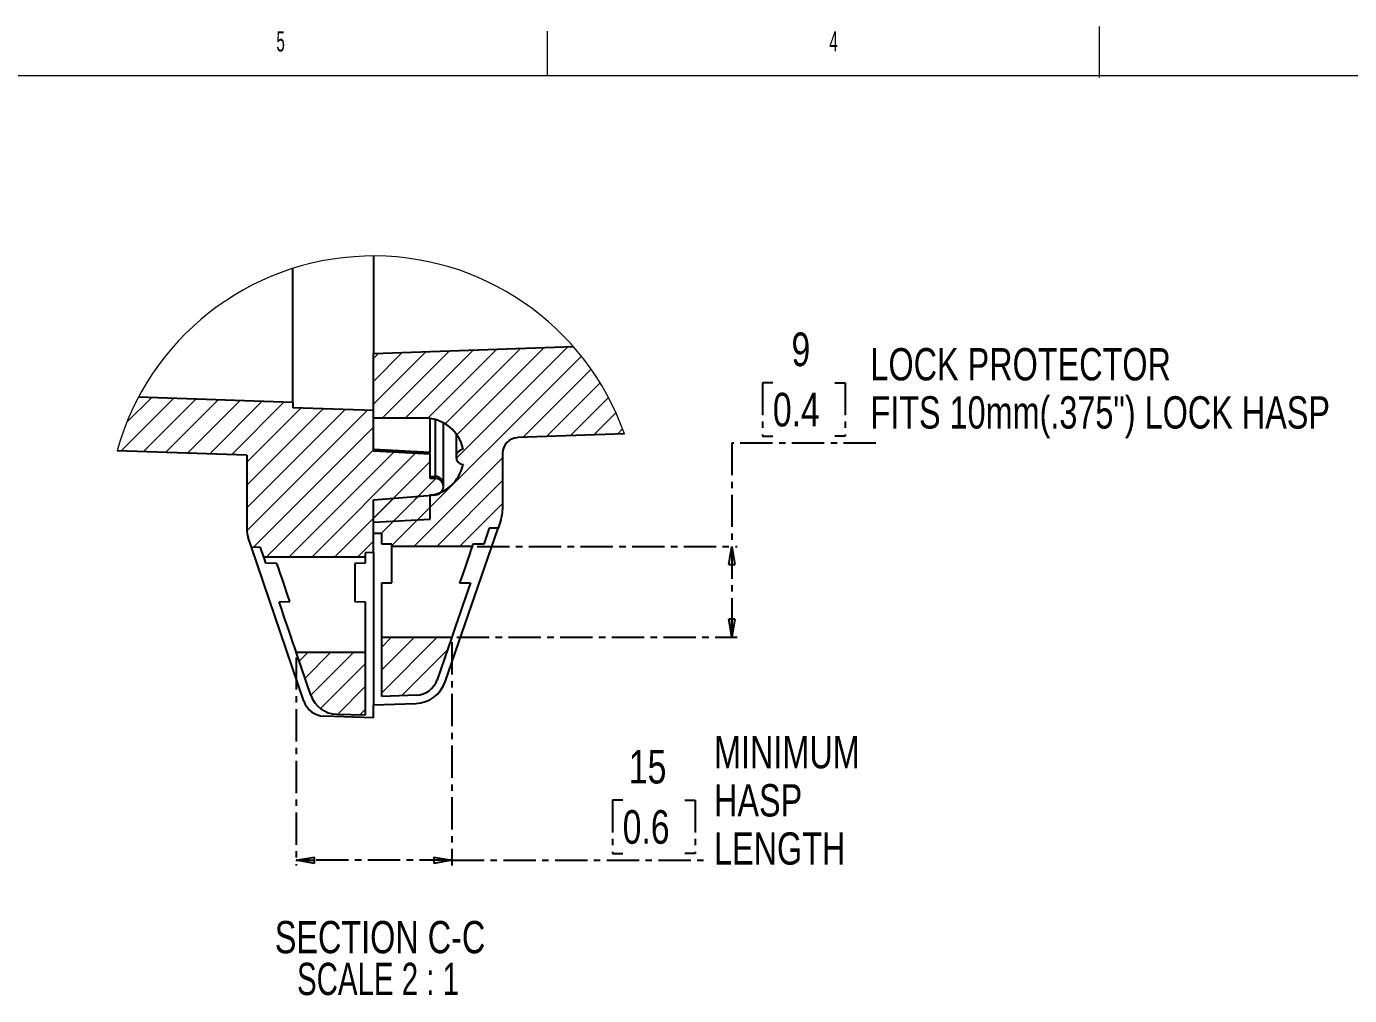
# Model space of a CAD drawing. Header units: millimetres. Extents: x 12 to 854, y 4 to 555.
# Drawn here: x 328.8 to 589, y 364.9 to 555.4 of the extents above; entities that cross this region are included whole.
import ezdxf

# ---------------------------------------------------------------- set-up
doc = ezdxf.new("R2010")
doc.units = ezdxf.units.MM
doc.linetypes.add('CENTER', pattern=[10.16, 6.35, -1.27, 1.27, -1.27])
doc.layers.add('DEFAULT_1', color=7, linetype='CENTER')
doc.layers.add('LINE', color=150, linetype='CENTER', lineweight=35)
doc.styles.add('SLDTEXTSTYLE2', font='TXT', dxfattribs={"width": 0.75})
doc.styles.add('SLDTEXTSTYLE3', font='TXT', dxfattribs={"width": 0.56})
doc.styles.add('SLDTEXTSTYLE5', font='TXT', dxfattribs={"width": 0.681818})
doc.dimstyles.new('SLDDIMSTYLE4', dxfattribs={"dimtxt": 6.614583, "dimasz": 3.556, "dimexe": 0, "dimexo": 0.0625, "dimgap": 1.653646, "dimtad": 0, "dimtih": 1, "dimtoh": 1, "dimdec": 0, "dimlfac": 0.5, "dimrnd": 1e-09, "dimzin": 12, "dimdsep": 46, "dimtxsty": 'SLDTEXTSTYLE2', "dimblk1": 'CLOSED', "dimblk2": 'CLOSED', "dimsah": 1, "dimcen": 0.09, "dimadec": 0, "dimazin": 3, "dimtfac": 1, "dimtdec": 0, "dimtofl": 0, "dimtmove": 0, "dimatfit": 3, "dimldrblk": 'CLOSED', "dimfxl": 1, "dimfrac": 2, "dimtolj": 1, "dimtzin": 12, "dimarcsym": 0})
doc.dimstyles.new('SLDDIMSTYLE5', dxfattribs={"dimtxt": 6.614583, "dimasz": 3.556, "dimexe": 0, "dimexo": 0.0625, "dimgap": 1.653646, "dimtad": 1, "dimdec": 0, "dimlfac": 0.5, "dimrnd": 1e-09, "dimzin": 12, "dimdsep": 46, "dimtxsty": 'SLDTEXTSTYLE2', "dimblk1": 'CLOSED', "dimblk2": 'CLOSED', "dimsah": 1, "dimcen": 0.09, "dimadec": 0, "dimazin": 3, "dimtfac": 1, "dimtdec": 0, "dimtofl": 0, "dimtmove": 0, "dimatfit": 3, "dimldrblk": 'CLOSED', "dimfxl": 1, "dimfrac": 2, "dimtolj": 1, "dimtzin": 12, "dimarcsym": 0})

# ---------------------------------------------------------------- blocks, each defined once
blk = doc.blocks.new('SW_HATCH_0')
at = {"color": 0, "linetype": 'Continuous', "lineweight": 18}
for p, q in [((48.54, 3.63), (58.85, 13.95)), ((48.54, 8.12), (54.2, 13.79)), ((48.54, 12.61), (49.54, 13.62)), ((50.28, 0.89), (63.5, 14.11)), ((52.19, -24.14), (89.43, 13.09)), ((54.77, 0.89), (68.15, 14.27)), ((59.24, 0.87), (72.81, 14.44)), ((62.65, -0.22), (77.46, 14.6)), ((64.82, -7.02), (86.76, 14.92)), ((64.96, -2.39), (82.11, 14.76)), ((77.91, -2.91), (91.35, 10.53)), ((82.56, -2.75), (93.13, 7.82)), ((-1.07, -5.56), (9.24, 4.75)), ((0, 0), (4.91, 4.91)), ((3.27, -5.71), (13.58, 4.6)), ((7.61, -5.86), (17.92, 4.45)), ((11.95, -6.01), (22.26, 4.3)), ((16.28, -6.17), (26.6, 4.15)), ((20.62, -6.32), (30.94, 4)), ((23.64, -7.79), (34.29, 2.86)), ((23.64, -12.28), (38.63, 2.71)), ((87.22, -2.59), (94.76, 4.96)), ((23.64, -16.77), (42.97, 2.56)), ((23.65, -21.25), (47.31, 2.4)), ((91.87, -2.42), (96.24, 1.95)), ((24.93, -24.46), (48.54, -0.86)), ((96.52, -2.26), (97.55, -1.23)), ((27.44, -26.44), (48.54, -5.35)), ((31.93, -26.44), (52.57, -5.8)), ((36.42, -26.44), (56.84, -6.02)), ((40.91, -26.44), (59.71, -7.64)), ((56.49, -24.33), (73.94, -6.89)), ((52.49, -19.35), (60.84, -11)), ((60.98, -24.33), (73.94, -11.38)), ((48.54, -18.82), (52.47, -14.88)), ((50.03, -21.81), (57.36, -14.49)), ((57.23, -19.11), (59.71, -16.62)), ((65.47, -24.33), (73.94, -15.87)), ((45.4, -26.44), (48.54, -23.31)), ((50.16, -44.13), (52.12, -42.17)), ((50.16, -48.62), (56.61, -42.17)), ((50.16, -53.11), (61.1, -42.17)), ((33.95, -46.87), (35.69, -45.14)), ((35.09, -50.22), (40.18, -45.14)), ((36.24, -53.57), (44.67, -45.14)), ((54.08, -53.68), (63.09, -44.67)), ((38.11, -56.18), (46.91, -47.38)), ((41.44, -57.34), (46.91, -51.87)), ((59.77, -52.48), (60.21, -52.05)), ((45.78, -57.49), (46.91, -56.36))]:
    blk.add_line(p, q, dxfattribs=at)
blk = doc.blocks.new('_Closed')
at = {"color": 0, "linetype": 'ByBlock', "lineweight": -2}
for p, q in [((-1, 0.166667), (0, 0)), ((-1, 0.166667), (-1, -0.166667)), ((0, 0), (-1, -0.166667)), ((0, 0), (-1, 0))]:
    blk.add_line(p, q, dxfattribs=at)
blk = doc.blocks.new('_D_9')
at = {"layer": 'DEFAULT_1'}
for p, q in [((475.56, 485.37), (473.55, 485.37)), ((473.55, 485.37), (473.55, 474.86)), ((487.77, 485.37), (489.79, 485.37)), ((489.79, 485.37), (489.79, 474.86)), ((473.55, 474.86), (475.56, 474.86)), ((489.79, 474.86), (487.77, 474.86)), ((495.82, 473.52), (467.51, 473.52)), ((467.51, 473.52), (467.51, 453.19)), ((417.4, 453.19), (468.51, 453.19)), ((467.51, 453.19), (467.51, 435.35)), ((413.41, 435.35), (468.51, 435.35))]:
    blk.add_line(p, q, dxfattribs=at)
at = {"layer": 'DEFAULT_1', "xscale": 3.556, "yscale": 3.556}
for p, rotation in [((467.51, 453.19), 90), ((467.51, 435.35), 270)]:
    blk.add_blockref('_Closed', p, dxfattribs=dict(at, rotation=rotation))
at = {"layer": 'DEFAULT_1', "attachment_point": 1, "style": 'SLDTEXTSTYLE2'}
for s, insert, char_height in [('9', (479.22, 495.24), 6.61), ('0.4', (475.56, 483.39), 6.615)]:
    blk.add_mtext(s, dxfattribs=dict(at, insert=insert, char_height=char_height))
blk = doc.blocks.new('_D_10')
at = {"layer": 'DEFAULT_1'}
for p, q in [((412.41, 434.35), (412.41, 390.48)), ((381.82, 431.38), (381.82, 390.48)), ((446.02, 403.33), (444.01, 403.33)), ((444.01, 403.33), (444.01, 392.82)), ((458.24, 403.33), (460.25, 403.33)), ((460.25, 403.33), (460.25, 392.82)), ((412.41, 391.48), (381.82, 391.48)), ((412.41, 391.48), (462.26, 391.48)), ((444.01, 392.82), (446.02, 392.82)), ((460.25, 392.82), (458.24, 392.82))]:
    blk.add_line(p, q, dxfattribs=at)
at = {"layer": 'DEFAULT_1', "xscale": 3.556, "yscale": 3.556, "rotation": 180}
blk.add_blockref('_Closed', (381.82, 391.48), dxfattribs=at)
at = {"layer": 'DEFAULT_1', "xscale": 3.556, "yscale": 3.556}
blk.add_blockref('_Closed', (412.41, 391.48), dxfattribs=at)
at = {"layer": 'DEFAULT_1', "char_height": 6.615, "attachment_point": 1, "style": 'SLDTEXTSTYLE2'}
for s, insert in [('15', (447.24, 413.2)), ('0.6', (446.02, 401.35))]:
    blk.add_mtext(s, dxfattribs=dict(at, insert=insert))
blk = doc.blocks.new('SW_NOTE_0_4')
at = {"layer": 'LINE', "color": 0, "char_height": 6.35, "attachment_point": 2}
for s, insert, style in [('SECTION C-C', (26.69, 8.19), 'SLDTEXTSTYLE2'), ('SCALE 2 : 1', (26.29, -0.03), 'SLDTEXTSTYLE5')]:
    blk.add_mtext(s, dxfattribs=dict(at, insert=insert, style=style))
blk = doc.blocks.new('SW_NOTE_0_5')
at = {"layer": 'DEFAULT_1', "color": 0, "char_height": 6.35, "attachment_point": 1, "style": 'SLDTEXTSTYLE2'}
for s, insert in [('MINIMUM', (0, 8.19)), ('HASP', (0, -1.28)), ('LENGTH', (0, -10.75))]:
    blk.add_mtext(s, dxfattribs=dict(at, insert=insert))
blk = doc.blocks.new('SW_NOTE_0_6')
at = {"layer": 'DEFAULT_1', "color": 0, "char_height": 6.35, "attachment_point": 1, "style": 'SLDTEXTSTYLE2'}
for s, insert in [('LOCK PROTECTOR', (0, 8.19)), ('FITS 10mm(.375") LOCK HASP', (0, -1.28))]:
    blk.add_mtext(s, dxfattribs=dict(at, insert=insert))

msp = doc.modelspace()

# ---------------------------------------------------------------- linework, layer by layer
at = {"color": 7, "linetype": 'Continuous', "lineweight": 18}
for p, q in [((431.24, 545.65), (431.24, 554.5)), ((539.81, 545.36), (539.81, 555.4)), ((24.14, 545.77), (841.61, 545.77))]:
    msp.add_line(p, q, dxfattribs=at)
at = {"color": 7, "linetype": 'Continuous', "lineweight": 25}
for p, q in [((396.99, 510.29), (396.99, 491.11)), ((381.14, 481.45), (381.14, 507.83)), ((396.99, 491.11), (436.32, 492.48)), ((396.99, 478.41), (396.99, 491.11)), ((381.14, 481.45), (350.78, 482.52)), ((381.14, 481.45), (381.14, 480.43)), ((396.99, 479.88), (381.14, 480.43)), ((396.99, 471.93), (396.99, 479.88)), ((407.15, 478.41), (396.99, 478.41)), ((408.17, 471.73), (408.17, 478.26)), ((409.18, 466.95), (409.18, 478.11)), ((410.76, 465.39), (410.76, 477.36)), ((413.25, 475.23), (413.25, 470.79)), ((446.36, 475.3), (425.33, 474.57)), ((372.1, 471.1), (346.58, 471.99)), ((372.1, 471.1), (372.1, 456.5)), ((396.99, 472.31), (408.17, 471.73)), ((396.99, 471.97), (408.17, 471.38)), ((396.99, 471.96), (408.17, 471.38)), ((408.17, 471.35), (396.99, 471.93)), ((408.17, 471.5), (408.17, 471.73)), ((408.17, 471.38), (408.17, 471.38)), ((408.17, 466.52), (408.17, 471.35)), ((422.39, 471.52), (422.39, 460.41)), ((408.17, 466.95), (409.18, 466.95)), ((409.18, 466.56), (409.18, 466.95)), ((396.99, 462.32), (407.77, 463.19)), ((408.17, 458.54), (408.17, 463.37)), ((410.76, 465.12), (410.76, 465.39)), ((410.76, 464.96), (410.76, 464.98)), ((396.99, 455.71), (396.99, 462.32)), ((396.99, 457.96), (408.17, 458.54)), ((422.05, 458.34), (421.51, 456.77)), ((396.99, 451.99), (396.99, 457.96)), ((398.62, 455.71), (396.99, 455.71)), ((398.62, 453.62), (398.62, 455.71)), ((411.11, 426.59), (421.51, 456.77)), ((419.79, 456.77), (418.7, 453.62)), ((421.51, 456.77), (419.79, 456.77)), ((373, 453.07), (372.36, 454.95)), ((374.79, 453.01), (373, 453.07)), ((383.33, 422.74), (373, 453.07)), ((375.45, 451.08), (374.79, 453.01)), ((400.65, 453.62), (398.62, 453.62)), ((400.65, 453.19), (400.65, 453.62)), ((416.4, 453.19), (400.65, 453.19)), ((400.65, 446), (400.65, 453.19)), ((416.55, 453.62), (416.4, 453.19)), ((418.7, 453.62), (416.55, 453.62)), ((395.37, 451.08), (375.45, 451.08)), ((396.99, 451.99), (395.37, 451.93)), ((395.37, 451.93), (395.37, 451.08)), ((395.37, 451.08), (395.37, 449.9)), ((396.99, 451.99), (396.99, 422.02)), ((378.02, 449.83), (375.85, 449.9)), ((395.37, 449.9), (393.33, 449.83)), ((393.33, 449.83), (393.33, 442.35)), ((398.62, 446), (400.65, 446)), ((398.62, 435.35), (398.62, 446)), ((413.93, 446), (416.08, 446)), ((378.45, 442.28), (380.57, 442.36)), ((393.33, 442.35), (395.37, 442.28)), ((395.37, 442.28), (395.37, 432.38)), ((398.62, 435.35), (412.41, 435.35)), ((398.62, 423.7), (398.62, 435.35)), ((412.41, 435.35), (409.52, 426.95)), ((381.82, 432.38), (395.37, 432.38)), ((384.69, 423.96), (381.82, 432.38)), ((395.37, 432.38), (395.37, 419.99)), ((396.99, 422.02), (405.33, 422.31)), ((396.99, 419.48), (396.99, 422.02)), ((405.45, 423.94), (398.62, 423.7)), ((396.99, 419.48), (387.27, 419.82)), ((395.37, 419.99), (389.78, 420.18))]:
    msp.add_line(p, q, dxfattribs=at)
at = {"color": 7, "linetype": 'Continuous', "lineweight": 25, "flags": 128}
for points in [[(416.4, 453.19), (416.18, 452.54), (415.87, 451.63), (415.47, 450.48), (415.01, 449.13), (414.49, 447.62), (413.93, 446)], [(375.85, 449.9), (375.63, 450.55), (375.5, 450.94), (375.45, 451.08)], [(380.57, 442.36), (380.05, 443.87), (379.56, 445.32), (379.1, 446.67), (378.68, 447.9), (378.32, 448.96), (378.02, 449.83)], [(416.08, 446), (415.56, 444.5), (415.04, 443), (414.54, 441.52), (414.05, 440.12), (413.61, 438.83), (413.21, 437.68), (412.88, 436.7), (412.61, 435.91), (412.41, 435.35)], [(381.82, 432.38), (381.78, 432.51), (381.65, 432.87), (381.45, 433.48), (381.17, 434.3), (380.82, 435.32), (380.41, 436.51), (379.96, 437.83), (379.47, 439.26), (378.97, 440.76), (378.45, 442.28)]]:
    msp.add_lwpolyline(points, dxfattribs=at)
at = {"color": 7, "linetype": 'Continuous', "lineweight": 18}
msp.add_arc((396.99, 457.96), 52.33, 19.3594, 164.4491, dxfattribs=at)
at = {"color": 7, "linetype": 'Continuous', "lineweight": 25}
for centre, radius, start, end in [((407.15, 470.79), 7.62, 11.4784, 90), ((425.44, 471.52), 3.05, 92.0006, 179.9996), ((414.77, 470.79), 1.52, 95.7387, 264.2613), ((407.15, 470.79), 7.62, 274.6191, 348.5216), ((409.19, 465.38), 1.57, 0.3846, 90.2658), ((416.04, 460.41), 6.35, 340.9992, 0.0006), ((376.93, 456.5), 4.83, 179.9998, 198.8154), ((405.29, 428.41), 4.47, 271.9997, 340.9999), ((405.11, 428.66), 6.35, 272.0002, 340.9999), ((387.42, 424.13), 4.32, 198.8154, 267.9996), ((389.98, 425.77), 5.59, 198.8154, 267.9999)]:
    msp.add_arc(centre, radius, start, end, dxfattribs=at)
msp.add_open_spline([(408.17, 463.37), (408.43, 463.36), (408.96, 463.33), (409.68, 463.4), (410.22, 463.72), (410.57, 464.13), (410.76, 464.63), (410.77, 465.17), (410.61, 465.68), (410.28, 466.11), (409.84, 466.42), (409.11, 466.57), (408.55, 466.54), (408.17, 466.52)], degree=3, knots=[0, 0, 0, 0, 0.1150687, 0.2277697, 0.3037832, 0.3797974, 0.4558104, 0.5318232, 0.607835, 0.683848, 0.7598624, 0.8358761, 1, 1, 1, 1], dxfattribs=at)

# ---------------------------------------------------------------- block references
at = {"color": 7, "linetype": 'Continuous', "lineweight": 18}
msp.add_blockref('SW_HATCH_0', (348.46, 477.52), dxfattribs=at)
at = {"layer": 'DEFAULT_1'}
for name, p in [('SW_NOTE_0_6', (494.75, 483.99)), ('SW_NOTE_0_5', (463.99, 407.73))]:
    msp.add_blockref(name, p, dxfattribs=at)
at = {"layer": 'LINE'}
msp.add_blockref('SW_NOTE_0_4', (371.61, 371.37), dxfattribs=at)

# ---------------------------------------------------------------- texts
at = {"color": 7, "linetype": 'Continuous', "lineweight": 0, "char_height": 3.97, "attachment_point": 1, "style": 'SLDTEXTSTYLE3'}
for s, insert in [('5', (377.92, 554.46)), ('4', (486.68, 554.46))]:
    msp.add_mtext(s, dxfattribs=dict(at, insert=insert))

# ---------------------------------------------------------------- dimensions: what is measured, and where the dimension line sits
at = {"layer": 'DEFAULT_1'}
dim = msp.add_linear_dim(base=(467.51, 435.35), p1=(416.4, 453.19), p2=(412.41, 435.35), angle=90, dimstyle='SLDDIMSTYLE4', dxfattribs=at)
dim.commit()
dim.dimension.update_dxf_attribs({"geometry": '_D_9', "text_midpoint": (467.51, 484.53), "dimtype": 160})
dim = msp.add_linear_dim(base=(381.82, 391.48), p1=(412.41, 435.35), p2=(381.82, 432.38), dimstyle='SLDDIMSTYLE5', dxfattribs=at)
dim.commit()
dim.dimension.update_dxf_attribs({"geometry": '_D_10', "text_midpoint": (452.13, 391.48), "dimtype": 160})

doc.saveas('drawing.dxf')
